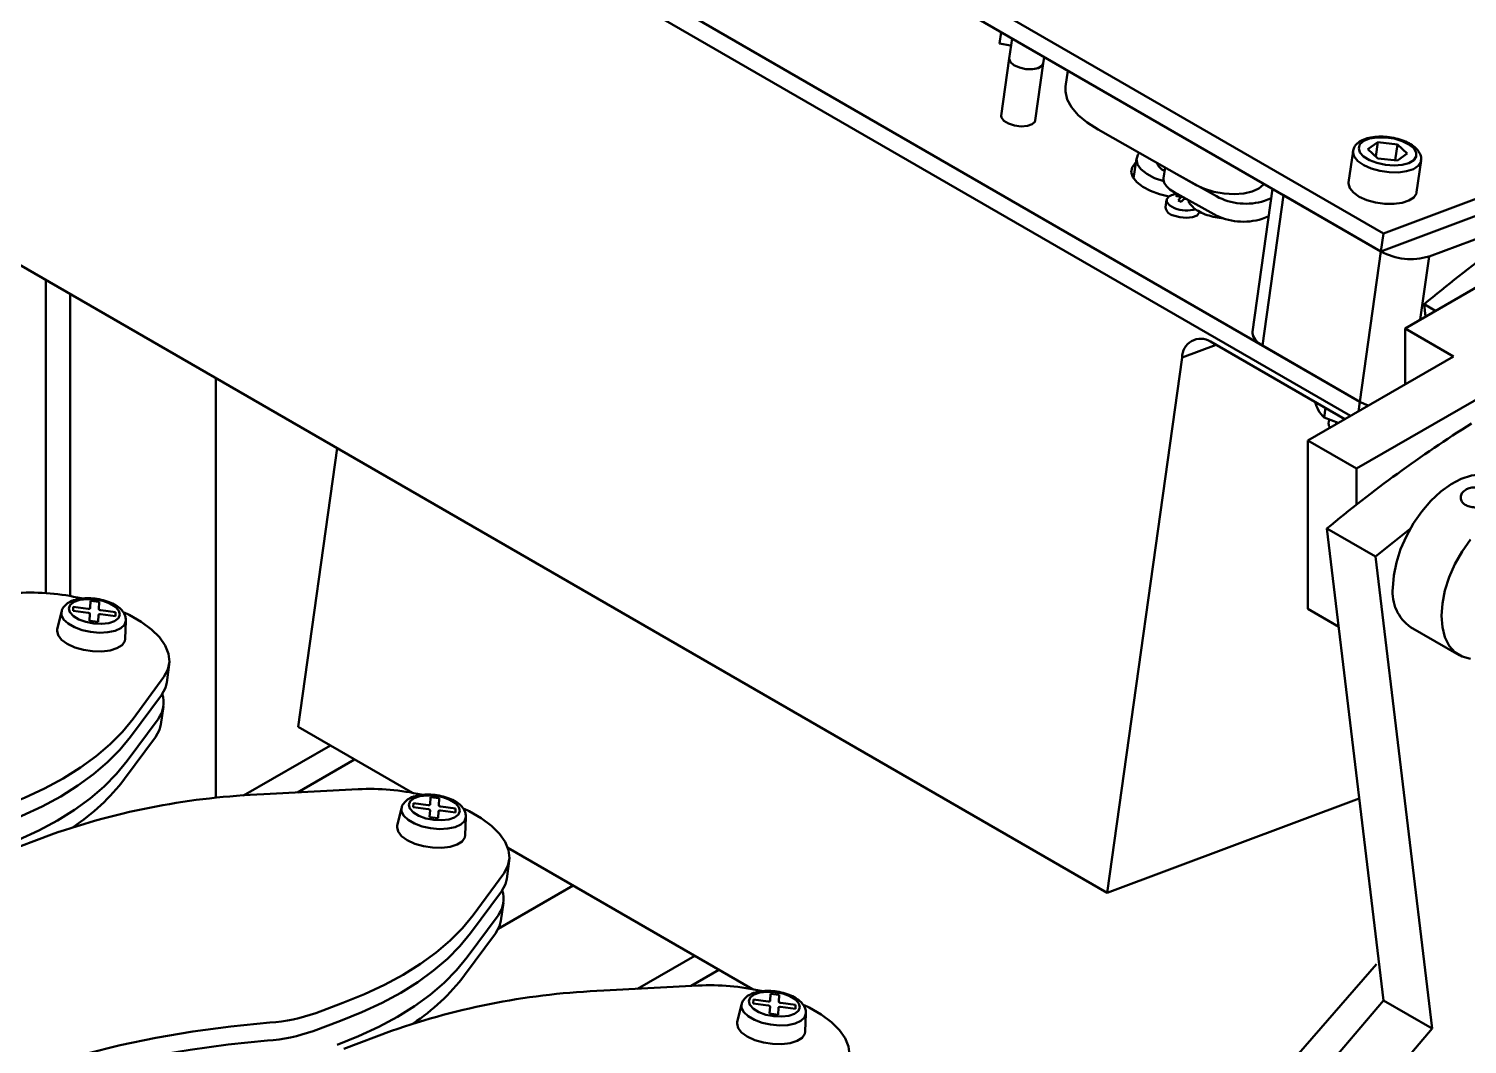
# Model space of a CAD drawing. Header units: millimetres. Extents: x 141 to 982, y 511 to 1105.
# Drawn here: x 639.4 to 709.2, y 732 to 781.3 of the extents above; entities that cross this region are included whole.
import ezdxf

# ---------------------------------------------------------------- set-up
doc = ezdxf.new("R2010")
doc.units = ezdxf.units.MM
doc.header["$LTSCALE"] = 0.3
doc.layers.add('粗实线', color=7, linetype='Continuous', lineweight=50)

msp = doc.modelspace()

# ---------------------------------------------------------------- linework, layer by layer
at = {"layer": '粗实线'}
for p, q in [((608.468, 827.129), (705.106, 771.341)), ((608.345, 826.254), (704.983, 770.466)), ((607.322, 818.962), (703.96, 763.174)), ((703.516, 762.484), (607.199, 818.087)), ((691.699, 739.352), (611.56, 785.616)), ((686.56, 781.101), (686.484, 780.558)), ((687.093, 780.794), (686.956, 779.819)), ((686.956, 779.819), (686.567, 777.048)), ((688.606, 779.587), (688.65, 779.895)), ((688.218, 776.816), (688.606, 779.587)), ((689.798, 779.232), (689.69, 778.465)), ((705.106, 771.341), (721.354, 777.412)), ((691.261, 776.372), (696.03, 773.682)), ((704.983, 770.466), (721.231, 776.537)), ((704.36, 775.425), (704.84, 775.765)), ((704.742, 775.066), (704.84, 775.765)), ((704.84, 775.765), (705.795, 775.659)), ((705.687, 774.885), (705.795, 775.659)), ((705.795, 775.659), (706.27, 775.213)), ((693.125, 774.968), (692.989, 773.998)), ((703.634, 775.332), (703.419, 773.801)), ((703.631, 775.283), (703.634, 775.332)), ((704.835, 774.979), (704.36, 775.425)), ((705.79, 774.873), (704.835, 774.979)), ((706.27, 775.213), (705.79, 774.873)), ((706.72, 773.337), (706.935, 774.869)), ((694.512, 774.538), (694.439, 774.017)), ((694.937, 774.299), (695.079, 774.211)), ((695.079, 774.211), (697.006, 773.139)), ((699.729, 773.499), (698.756, 766.561)), ((703.416, 773.752), (703.419, 773.801)), ((694.584, 772.967), (694.534, 772.611)), ((694.956, 773.336), (696.883, 772.264)), ((700.269, 773.187), (699.246, 765.895)), ((699.344, 772.918), (699.666, 773.045)), ((700.269, 773.187), (704.983, 770.466)), ((699.221, 772.043), (699.543, 772.17)), ((706.158, 766.731), (715.586, 772.174)), ((707.322, 770.219), (713.153, 772.398)), ((705.106, 771.341), (704.983, 770.466)), ((703.96, 763.174), (704.983, 770.466)), ((707.322, 770.219), (706.892, 767.155)), ((640.204, 769.08), (640.204, 753.889)), ((641.382, 753.747), (641.382, 768.4)), ((707.637, 767.585), (707.083, 767.905)), ((707.083, 767.905), (707.155, 767.306)), ((708.515, 765.37), (706.158, 766.731)), ((706.158, 764.01), (706.158, 766.731)), ((696.999, 765.931), (695.342, 765.311)), ((696.725, 766.089), (703.243, 762.327)), ((699.246, 765.895), (703.96, 763.174)), ((714.408, 766.051), (703.801, 759.928)), ((691.699, 739.352), (695.342, 765.311)), ((701.444, 761.288), (708.515, 765.37)), ((648.453, 764.318), (648.453, 743.95)), ((703.96, 763.174), (703.893, 762.702)), ((702.299, 762.872), (702.234, 762.411)), ((702.922, 762.142), (702.234, 762.411)), ((702.481, 762.315), (702.453, 762.114)), ((702.781, 762.171), (702.849, 762.147)), ((702.849, 762.147), (702.902, 762.13)), ((654.345, 760.916), (652.449, 747.405)), ((703.801, 759.928), (701.444, 761.288)), ((701.444, 753.123), (701.444, 761.288)), ((703.801, 758.176), (703.801, 759.928)), ((704.726, 755.659), (702.369, 757.02)), ((702.369, 757.02), (705.113, 734.124)), ((704.726, 755.659), (707.47, 732.763)), ((641.528, 753.026), (641.537, 753.22)), ((641.537, 753.22), (642.258, 753.133)), ((642.36, 753.168), (642.377, 753.509)), ((642.377, 753.509), (642.787, 753.459)), ((642.787, 753.459), (642.77, 753.118)), ((640.963, 752.986), (640.754, 752.129)), ((642.249, 752.939), (641.528, 753.026)), ((642.328, 752.539), (642.345, 752.88)), ((642.738, 752.49), (642.328, 752.539)), ((642.756, 752.831), (642.738, 752.49)), ((643.578, 752.779), (642.857, 752.866)), ((642.867, 753.06), (643.588, 752.973)), ((643.588, 752.973), (643.578, 752.779)), ((644.052, 751.666), (644.088, 752.548)), ((702.939, 752.26), (701.444, 753.123)), ((640.745, 752.061), (640.754, 752.129)), ((706.432, 752.237), (708.789, 750.876)), ((646.07, 749.559), (646.193, 750.434)), ((644.436, 747.792), (645.934, 749.821)), ((644.313, 746.917), (645.811, 748.946)), ((645.784, 747.518), (645.907, 748.393)), ((644.149, 745.75), (645.647, 747.779)), ((644.026, 744.875), (645.524, 746.904)), ((657.998, 744.202), (652.449, 747.405)), ((654.01, 746.504), (649.794, 744.07)), ((652.412, 744.22), (655.189, 745.823)), ((655.362, 744.378), (650.774, 744.133)), ((657.462, 743.461), (657.254, 742.604)), ((658.027, 743.501), (658.037, 743.695)), ((658.748, 743.414), (658.027, 743.501)), ((658.037, 743.695), (658.758, 743.608)), ((658.859, 743.643), (658.876, 743.984)), ((658.876, 743.984), (659.286, 743.935)), ((659.286, 743.935), (659.269, 743.594)), ((659.366, 743.535), (660.087, 743.448)), ((660.087, 743.448), (660.077, 743.254)), ((703.938, 743.926), (691.699, 739.352)), ((658.828, 743.014), (658.845, 743.355)), ((659.238, 742.965), (658.828, 743.014)), ((659.255, 743.306), (659.238, 742.965)), ((660.077, 743.254), (659.356, 743.341)), ((660.551, 742.141), (660.587, 743.023)), ((640.479, 742.179), (638.158, 741.311)), ((657.244, 742.536), (657.254, 742.604)), ((674.497, 734.677), (662.627, 741.53)), ((662.57, 740.035), (662.692, 740.91)), ((660.935, 738.267), (662.433, 740.296)), ((660.812, 737.392), (662.31, 739.421)), ((662.159, 737.599), (665.797, 739.699)), ((662.283, 737.993), (662.406, 738.868)), ((660.648, 736.225), (662.146, 738.254)), ((660.526, 735.35), (662.024, 737.379)), ((668.915, 734.696), (671.69, 736.298)), ((671.512, 734.835), (672.868, 735.617)), ((671.861, 734.853), (667.273, 734.608)), ((675.358, 734.118), (675.375, 734.459)), ((675.375, 734.459), (675.785, 734.41)), ((675.785, 734.41), (675.768, 734.069)), ((653.297, 733.52), (654.621, 734.015)), ((673.961, 733.937), (673.753, 733.079)), ((674.526, 733.976), (674.536, 734.17)), ((675.247, 733.889), (674.526, 733.976)), ((674.536, 734.17), (675.257, 734.083)), ((675.327, 733.49), (675.344, 733.831)), ((675.754, 733.781), (675.737, 733.44)), ((676.576, 733.729), (675.855, 733.816)), ((675.865, 734.01), (676.586, 733.923)), ((676.586, 733.923), (676.576, 733.729)), ((707.47, 732.763), (705.113, 734.124)), ((653.175, 732.645), (654.498, 733.14)), ((673.743, 733.011), (673.753, 733.079)), ((675.737, 733.44), (675.327, 733.49)), ((677.05, 732.617), (677.086, 733.498)), ((656.978, 732.654), (654.657, 731.787))]:
    msp.add_line(p, q, dxfattribs=at)
at = {"layer": '粗实线', "flags": 128}
for points in [[(687.045, 780.453), (687.018, 780.458), (686.484, 780.558)], [(687.009, 779.647), (686.954, 779.804), (686.956, 779.819)], [(688.606, 779.587), (688.536, 779.46), (688.35, 779.355), (688.077, 779.304), (687.759, 779.312), (687.444, 779.381), (687.181, 779.498), (687.009, 779.647)], [(688.221, 779.322), (688.456, 779.402), (688.587, 779.528), (688.606, 779.587)], [(689.69, 778.465), (689.681, 778.227), (689.768, 777.842), (689.976, 777.455), (690.3, 777.075), (690.732, 776.711), (691.261, 776.372)], [(686.567, 777.048), (686.577, 776.955), (686.692, 776.799), (686.914, 776.664), (687.208, 776.569), (687.531, 776.529), (687.832, 776.551)], [(687.832, 776.551), (688.067, 776.631), (688.199, 776.757), (688.218, 776.816)], [(703.909, 775.474), (703.971, 775.271), (704.151, 775.071), (704.435, 774.894), (704.798, 774.754), (705.206, 774.664), (705.624, 774.633), (706.015, 774.663), (706.343, 774.751), (706.58, 774.889), (706.705, 775.066), (706.706, 775.265), (706.584, 775.469), (706.349, 775.659), (706.022, 775.82), (705.632, 775.936), (705.215, 775.997), (704.806, 775.998), (704.442, 775.938), (704.156, 775.824), (703.973, 775.664), (703.909, 775.474)], [(693.263, 775.243), (693.195, 775.155), (693.121, 774.929), (693.172, 774.688), (693.344, 774.447), (693.627, 774.222), (694.002, 774.026), (694.447, 773.872)], [(706.934, 774.862), (706.923, 774.812), (706.8, 774.619), (706.564, 774.462), (706.234, 774.353), (705.834, 774.299), (705.392, 774.304), (704.943, 774.368), (704.519, 774.487), (704.152, 774.651), (703.869, 774.848), (703.691, 775.064), (703.631, 775.283)], [(693.097, 774.771), (693.068, 774.745), (692.914, 774.536), (692.875, 774.304), (692.951, 774.061), (693.139, 773.82), (693.428, 773.595), (693.804, 773.398), (694.245, 773.239), (694.7, 773.131)], [(694.956, 773.336), (694.743, 773.476), (694.581, 773.627), (694.478, 773.785), (694.436, 773.942), (694.439, 774.017)], [(696.03, 773.682), (696.428, 773.498), (696.887, 773.359), (697.378, 773.273), (697.87, 773.246), (698.333, 773.279), (698.739, 773.371), (699.061, 773.515), (699.279, 773.702), (699.308, 773.742)], [(706.72, 773.337), (706.708, 773.281), (706.585, 773.088), (706.35, 772.931), (706.019, 772.821), (705.619, 772.767), (705.178, 772.772), (704.728, 772.837), (704.304, 772.955), (703.937, 773.119), (703.654, 773.317), (703.476, 773.533), (703.416, 773.752)], [(694.979, 772.563), (694.741, 772.693), (694.605, 772.847), (694.592, 773.001), (694.703, 773.133), (694.826, 773.194)], [(695.135, 773.218), (695.159, 773.216), (695.174, 773.215)], [(696.184, 772.379), (696.176, 772.345), (696.065, 772.213), (695.847, 772.124), (695.554, 772.092), (695.232, 772.12), (694.929, 772.206)], [(699.246, 765.895), (699.038, 766.036), (698.883, 766.189), (698.786, 766.346), (698.752, 766.503), (698.756, 766.561)], [(704.382, 762.984), (704.212, 763.05), (703.96, 763.174)], [(710.599, 759.454), (710.267, 759.592), (709.842, 759.649), (709.378, 759.596), (708.89, 759.436), (708.39, 759.172), (707.895, 758.813), (707.417, 758.368), (706.971, 757.85), (706.569, 757.275), (706.223, 756.659), (705.943, 756.019), (705.737, 755.375), (705.611, 754.744), (705.569, 754.144)], [(706.413, 757.015), (705.593, 756.366), (704.726, 755.659)], [(709.328, 756.49), (708.926, 755.915), (708.58, 755.298), (708.3, 754.659), (708.094, 754.014), (707.969, 753.383), (707.926, 752.784)], [(643.795, 752.85), (643.744, 753.038), (643.576, 753.223), (643.309, 753.385), (642.968, 753.51), (642.587, 753.584), (642.203, 753.602), (641.854, 753.56), (641.574, 753.464), (641.39, 753.322), (641.32, 753.148), (641.372, 752.96), (641.539, 752.776), (641.806, 752.613), (642.147, 752.489), (642.528, 752.414), (642.912, 752.397), (643.261, 752.438), (643.542, 752.535), (643.726, 752.677), (643.795, 752.85)], [(642.258, 753.133), (642.278, 753.131), (642.297, 753.132), (642.314, 753.134), (642.329, 753.138), (642.342, 753.144), (642.351, 753.151), (642.358, 753.159), (642.36, 753.168)], [(644.088, 752.544), (644.019, 752.351), (643.84, 752.187), (643.563, 752.063), (643.208, 751.988), (642.803, 751.969), (642.376, 752.007), (641.961, 752.098), (641.586, 752.236), (641.281, 752.412), (641.068, 752.611), (640.963, 752.819), (640.963, 752.989)], [(642.345, 752.88), (642.344, 752.889), (642.339, 752.899), (642.33, 752.908), (642.318, 752.917), (642.303, 752.924), (642.286, 752.931), (642.268, 752.936), (642.249, 752.939)], [(642.857, 752.866), (642.838, 752.867), (642.819, 752.867), (642.802, 752.864), (642.786, 752.86), (642.774, 752.855), (642.764, 752.848), (642.758, 752.84), (642.756, 752.831)], [(642.77, 753.118), (642.771, 753.109), (642.777, 753.1), (642.785, 753.09), (642.797, 753.082), (642.812, 753.074), (642.829, 753.068), (642.848, 753.063), (642.867, 753.06)], [(645.934, 749.821), (646.128, 750.177), (646.204, 750.556), (646.159, 750.95), (645.995, 751.349), (645.714, 751.745), (645.323, 752.129), (644.831, 752.494), (644.248, 752.83), (644.001, 752.951)], [(707.926, 752.784), (707.969, 752.233), (708.094, 751.747), (708.3, 751.34), (708.58, 751.024), (708.926, 750.807), (709.328, 750.695)], [(644.052, 751.666), (644.031, 751.558), (643.899, 751.368), (643.656, 751.214), (643.32, 751.108), (642.915, 751.058), (642.472, 751.068), (642.023, 751.137), (641.603, 751.259), (641.241, 751.426), (640.965, 751.626), (640.795, 751.842), (640.745, 752.061), (640.745, 752.061)], [(645.811, 748.946), (646.006, 749.302), (646.07, 749.559)], [(638.122, 743.539), (639.166, 743.96), (640.143, 744.415), (641.05, 744.904), (641.884, 745.425), (642.642, 745.976), (643.321, 746.556), (643.92, 747.162), (644.436, 747.792)], [(637.999, 742.664), (639.043, 743.085), (640.02, 743.54), (640.927, 744.029), (641.761, 744.55), (642.519, 745.101), (643.198, 745.681), (643.797, 746.287), (644.313, 746.917)], [(645.524, 746.904), (645.719, 747.261), (645.784, 747.518)], [(637.835, 741.498), (638.879, 741.918), (639.856, 742.373), (640.763, 742.862), (641.597, 743.383), (642.355, 743.934), (643.035, 744.514), (643.633, 745.12), (644.149, 745.75)], [(660.587, 743.02), (660.519, 742.827), (660.339, 742.662), (660.062, 742.538), (659.708, 742.464), (659.302, 742.444), (658.875, 742.482), (658.46, 742.573), (658.085, 742.712), (657.78, 742.887), (657.567, 743.086), (657.462, 743.294), (657.462, 743.464)], [(660.295, 743.326), (660.243, 743.514), (660.075, 743.698), (659.808, 743.86), (659.467, 743.985), (659.086, 744.06), (658.702, 744.077), (658.353, 744.036), (658.073, 743.939), (657.889, 743.797), (657.819, 743.623), (657.871, 743.435), (658.038, 743.251), (658.306, 743.089), (658.646, 742.964), (659.028, 742.889), (659.411, 742.872), (659.761, 742.913), (660.041, 743.01), (660.225, 743.152), (660.295, 743.326)], [(658.845, 743.355), (658.843, 743.365), (658.838, 743.374), (658.829, 743.383), (658.817, 743.392), (658.803, 743.4), (658.786, 743.406), (658.767, 743.411), (658.748, 743.414)], [(658.758, 743.608), (658.777, 743.607), (658.796, 743.607), (658.813, 743.609), (658.828, 743.613), (658.841, 743.619), (658.851, 743.626), (658.857, 743.634), (658.859, 743.643)], [(659.269, 743.594), (659.271, 743.584), (659.276, 743.575), (659.285, 743.566), (659.297, 743.557), (659.311, 743.549), (659.328, 743.543), (659.347, 743.538), (659.366, 743.535)], [(662.433, 740.296), (662.628, 740.653), (662.703, 741.032), (662.658, 741.425), (662.494, 741.824), (662.213, 742.22), (661.822, 742.604), (661.33, 742.969), (660.747, 743.305), (660.501, 743.426)], [(659.356, 743.341), (659.337, 743.342), (659.318, 743.342), (659.301, 743.34), (659.285, 743.336), (659.273, 743.33), (659.263, 743.323), (659.257, 743.315), (659.255, 743.306)], [(660.551, 742.141), (660.53, 742.033), (660.398, 741.843), (660.155, 741.689), (659.819, 741.583), (659.414, 741.534), (658.971, 741.543), (658.522, 741.612), (658.102, 741.734), (657.74, 741.901), (657.464, 742.101), (657.294, 742.318), (657.244, 742.536), (657.244, 742.536)], [(662.31, 739.421), (662.505, 739.778), (662.57, 740.035)], [(654.621, 734.015), (655.665, 734.435), (656.642, 734.89), (657.549, 735.379), (658.383, 735.9), (659.141, 736.451), (659.82, 737.031), (660.419, 737.637), (660.935, 738.267)], [(662.024, 737.379), (662.218, 737.736), (662.283, 737.993)], [(654.498, 733.14), (655.542, 733.56), (656.519, 734.015), (657.426, 734.504), (658.26, 735.025), (659.018, 735.576), (659.698, 736.156), (660.296, 736.762), (660.812, 737.392)], [(654.334, 731.973), (655.378, 732.393), (656.356, 732.849), (657.263, 733.338), (658.097, 733.858), (658.854, 734.41), (659.534, 734.989), (660.133, 735.595), (660.648, 736.225)], [(689.971, 703.324), (689.96, 703.554), (689.939, 705.04), (690.002, 706.573), (690.149, 708.146), (690.379, 709.753), (690.691, 711.388), (691.084, 713.043), (691.556, 714.711), (692.106, 716.385), (692.73, 718.059), (693.427, 719.726), (694.193, 721.377), (695.025, 723.007), (695.92, 724.609), (696.874, 726.175), (697.883, 727.7), (698.942, 729.176), (704.781, 735.898)], [(676.794, 733.801), (676.742, 733.989), (676.575, 734.173), (676.307, 734.336), (675.966, 734.46), (675.585, 734.535), (675.202, 734.552), (674.852, 734.511), (674.572, 734.414), (674.388, 734.272), (674.318, 734.099), (674.37, 733.911), (674.537, 733.726), (674.805, 733.564), (675.146, 733.439), (675.527, 733.365), (675.911, 733.347), (676.26, 733.389), (676.54, 733.485), (676.724, 733.627), (676.794, 733.801)], [(677.086, 733.495), (677.018, 733.302), (676.838, 733.137), (676.561, 733.013), (676.207, 732.939), (675.801, 732.92), (675.375, 732.957), (674.959, 733.048), (674.585, 733.187), (674.28, 733.362), (674.066, 733.561), (673.961, 733.769), (673.961, 733.939)], [(675.344, 733.831), (675.342, 733.84), (675.337, 733.849), (675.328, 733.859), (675.316, 733.867), (675.302, 733.875), (675.285, 733.881), (675.266, 733.886), (675.247, 733.889)], [(675.257, 734.083), (675.276, 734.082), (675.295, 734.082), (675.312, 734.085), (675.328, 734.089), (675.34, 734.094), (675.35, 734.101), (675.356, 734.109), (675.358, 734.118)], [(675.855, 733.816), (675.836, 733.818), (675.817, 733.817), (675.8, 733.815), (675.785, 733.811), (675.772, 733.805), (675.762, 733.798), (675.756, 733.79), (675.754, 733.781)], [(675.768, 734.069), (675.77, 734.06), (675.775, 734.05), (675.784, 734.041), (675.796, 734.032), (675.81, 734.025), (675.827, 734.018), (675.846, 734.013), (675.865, 734.01)], [(678.932, 730.771), (679.127, 731.128), (679.202, 731.507), (679.157, 731.9), (678.993, 732.299), (678.712, 732.695), (678.321, 733.08), (677.829, 733.444), (677.246, 733.781), (677, 733.901)], [(691.115, 703.985), (691.118, 704.359), (691.181, 705.892), (691.328, 707.466), (691.558, 709.073), (691.87, 710.708), (692.263, 712.362), (692.735, 714.031), (693.284, 715.705), (693.909, 717.379), (694.605, 719.045), (695.371, 720.697), (696.204, 722.327), (697.098, 723.928), (698.052, 725.495), (699.061, 727.019), (705.113, 734.124)], [(632.958, 727.376), (633.9, 728.037), (635.046, 728.736), (636.289, 729.392), (637.625, 730.002), (639.049, 730.566), (640.558, 731.08), (642.146, 731.544), (643.807, 731.956), (645.537, 732.314), (647.33, 732.617), (649.179, 732.865), (651.08, 733.056)], [(677.05, 732.617), (677.029, 732.509), (676.897, 732.318), (676.654, 732.164), (676.318, 732.059), (675.913, 732.009), (675.47, 732.019), (675.022, 732.087), (674.601, 732.21), (674.239, 732.377), (673.963, 732.576), (673.794, 732.793), (673.743, 733.011), (673.743, 733.011)], [(707.47, 732.763), (701.282, 725.46), (700.285, 723.937), (699.343, 722.375), (698.46, 720.778), (697.64, 719.154), (696.885, 717.509), (696.2, 715.851), (695.586, 714.185), (695.046, 712.52), (694.583, 710.862), (694.199, 709.217), (693.895, 707.593), (693.672, 705.996), (693.611, 705.426)], [(633.501, 726.978), (633.777, 727.162), (634.923, 727.861), (636.166, 728.517), (637.502, 729.127), (638.927, 729.691), (640.435, 730.205), (642.023, 730.669), (643.684, 731.081), (645.414, 731.439), (647.207, 731.742), (649.057, 731.99), (650.957, 732.181)]]:
    msp.add_lwpolyline(points, dxfattribs=at)
at = {"layer": '粗实线'}
for centre, radius, start, end in [((694.674, 774.945), 0.588, 198.16992, 251.77447), ((695.281, 771.941), 1.333, 98.16836, 109.94867), ((695.385, 772.746), 0.534, 117.84617, 129.87246), ((694.974, 772.065), 1.093, 76.14241, 86.40848), ((696.194, 772.02), 1.391, 131.74381, 138.79127), ((694.399, 770.836), 2.23, 66.14741, 70.36809), ((696.348, 771.958), 1.392, 131.74645, 138.78472), ((698.441, 775.835), 3.054, 241.97958, 287.21057), ((749.154, 717.388), 65.741, 122.22688, 129.78755), ((695.006, 772.676), 0.476, 187.91308, 260.69023), ((695.559, 773.943), 1.497, 247.19943, 287.28265), ((698.318, 774.96), 3.054, 241.97958, 287.21057), ((706.449, 773.16), 3.068, 241.43763, 286.52358), ((696.243, 765.327), 0.902, 57.69729, 181.01805), ((744.44, 706.503), 65.741, 122.22688, 129.78755), ((702.742, 762.09), 0.29, 175.22507, 218.96826), ((639.417, 742.358), 11.558, 77.43481, 92.75006), ((707.606, 753.917), 2.05, 173.6291, 235.05879), ((644.615, 748.573), 1.303, 322.44342, 18.94952), ((635.898, 751.084), 10.229, 303.38496, 322.62694), ((652.115, 708.968), 35.19, 92.18392, 109.3093), ((655.916, 732.833), 11.558, 77.43492, 92.74995), ((661.114, 739.048), 1.303, 322.44346, 18.94983), ((652.397, 741.559), 10.229, 303.38505, 322.62671), ((668.614, 699.443), 35.19, 92.1839, 109.30933), ((672.415, 723.308), 11.558, 77.43481, 92.74999), ((650.477, 741.471), 8.436, 274.10111, 289.53376), ((650.354, 740.596), 8.436, 274.10113, 289.53374)]:
    msp.add_arc(centre, radius, start, end, dxfattribs=at)
for points, knots in [([(706.925, 774.861), (706.931, 774.881), (706.96, 774.977), (706.911, 775.163), (706.787, 775.381), (706.575, 775.581), (706.279, 775.76), (705.913, 775.903), (705.508, 775.999), (705.091, 776.043), (704.686, 776.032), (704.314, 775.964), (704.01, 775.843), (703.79, 775.675), (703.654, 775.474), (703.637, 775.326), (703.629, 775.257)], [0, 0, 0, 0, 0.016824, 0.085157, 0.152993, 0.227563, 0.30902, 0.391169, 0.47238, 0.553227, 0.634368, 0.716454, 0.800561, 0.874974, 0.942096, 1, 1, 1, 1]), ([(695.269, 773.058), (695.274, 773.063), (695.284, 773.074), (695.285, 773.092), (695.275, 773.108), (695.258, 773.119), (695.242, 773.124), (695.236, 773.126)], [0, 0, 0, 0, 0.2130117, 0.4261311, 0.6368942, 0.8466216, 1, 1, 1, 1]), ([(695.558, 772.998), (695.548, 773.002), (695.528, 773.012), (695.494, 773.017), (695.462, 773.016), (695.437, 773.009), (695.426, 773), (695.421, 772.997)], [0, 0, 0, 0, 0.2130168, 0.4261399, 0.6368936, 0.8466206, 1, 1, 1, 1]), ([(695.636, 772.958), (695.652, 772.914), (695.696, 772.787), (695.859, 772.608), (696.112, 772.417), (696.451, 772.255), (696.842, 772.141), (697.145, 772.083), (697.304, 772.08), (697.328, 772.08)], [0, 0, 0, 0, 0.083379, 0.238355, 0.413199, 0.600184, 0.785073, 0.968027, 1, 1, 1, 1]), ([(702.234, 762.411), (702.133, 762.505), (701.972, 762.655), (701.843, 763.025), (701.796, 763.162)], [0, 0, 0, 0, 0.628377, 1, 1, 1, 1]), ([(709.105, 758.907), (709.045, 758.864), (708.927, 758.778), (708.852, 758.599), (708.864, 758.412), (708.972, 758.241), (709.16, 758.115), (709.405, 758.048), (709.682, 758.042), (709.962, 758.09), (710.214, 758.181), (710.405, 758.299), (710.517, 758.432), (710.54, 758.57), (710.467, 758.707), (710.308, 758.834), (710.081, 758.939), (709.813, 759.008), (709.532, 759.027), (709.283, 758.993), (709.158, 758.933), (709.105, 758.907)], [0, 0, 0, 0, 0.052966, 0.105907, 0.15949, 0.213551, 0.266897, 0.319446, 0.372358, 0.426219, 0.480154, 0.533186, 0.585749, 0.638961, 0.692978, 0.746701, 0.799452, 0.852084, 0.905617, 0.959682, 1, 1, 1, 1]), ([(644.087, 752.542), (644.085, 752.606), (644.078, 752.753), (643.973, 752.965), (643.791, 753.167), (643.527, 753.348), (643.186, 753.497), (642.796, 753.6), (642.391, 753.65), (641.993, 753.644), (641.625, 753.577), (641.322, 753.455), (641.108, 753.278), (640.988, 753.113), (640.975, 753.01), (640.973, 752.987)], [0, 0, 0, 0, 0.0558279, 0.1268493, 0.2024924, 0.2882554, 0.3789282, 0.4683756, 0.5570704, 0.6461941, 0.7368509, 0.8310344, 0.90938, 0.9804647, 1, 1, 1, 1]), ([(660.587, 743.017), (660.584, 743.082), (660.577, 743.228), (660.472, 743.44), (660.29, 743.642), (660.026, 743.823), (659.685, 743.972), (659.295, 744.075), (658.89, 744.125), (658.492, 744.119), (658.124, 744.053), (657.821, 743.93), (657.607, 743.753), (657.487, 743.589), (657.475, 743.485), (657.472, 743.462)], [0, 0, 0, 0, 0.055828, 0.126851, 0.202494, 0.288257, 0.378928, 0.468377, 0.557072, 0.646195, 0.736851, 0.831035, 0.90938, 0.980465, 1, 1, 1, 1]), ([(677.086, 733.492), (677.083, 733.557), (677.076, 733.704), (676.971, 733.915), (676.79, 734.117), (676.525, 734.298), (676.184, 734.447), (675.794, 734.551), (675.389, 734.6), (674.991, 734.594), (674.623, 734.528), (674.32, 734.405), (674.106, 734.228), (673.986, 734.064), (673.974, 733.96), (673.971, 733.938)], [0, 0, 0, 0, 0.055828, 0.126851, 0.202493, 0.288256, 0.378928, 0.468377, 0.557072, 0.646195, 0.736852, 0.831035, 0.90938, 0.980465, 1, 1, 1, 1])]:
    msp.add_open_spline(points, degree=3, knots=knots, dxfattribs=at)

doc.saveas('drawing.dxf')
